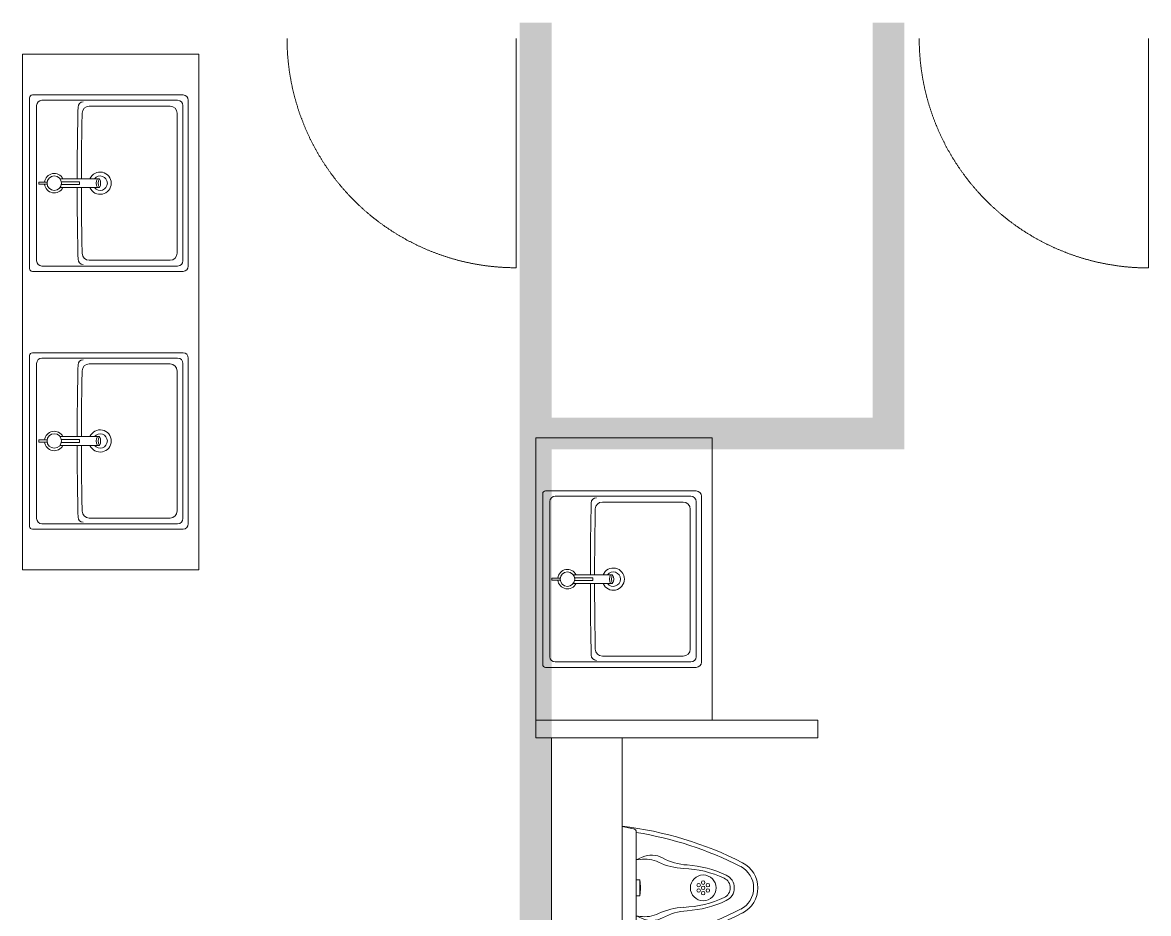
# Model space of a CAD drawing. Header units: millimetres. Extents: x -376000 to 292178, y -193032 to 188048.
# Drawn here: x -133552 to -130360, y -105656 to -103131 of the extents above; entities that cross this region are included whole.
import ezdxf

# ---------------------------------------------------------------- set-up
doc = ezdxf.new("R2010")
doc.units = ezdxf.units.MM
doc.layers.add('02_既存平面-内部建具・サッシ', color=7, linetype='Continuous', lineweight=18)
doc.layers.add('_区分表-C_A：塗（壁）-2 (2D)', color=7, linetype='Continuous', lineweight=5)
for name, color, linetype, lineweight, true_color in [('03_0.15', 7, 'Continuous', 15, 0x990099), ('04_0.10', 7, 'Continuous', 9, 0x0099ff), ('08_ハッチ・色', 7, 'Continuous', 5, 0x888888)]:
    doc.layers.add(name, color=color, linetype=linetype, lineweight=lineweight, true_color=true_color)

# ---------------------------------------------------------------- blocks, each defined once
blk = doc.blocks.new('グループ-329')
at = {"layer": '03_0.15'}
blk.add_line((-130359.8, -103826.4), (-130359.8, -103176.4), dxfattribs=at)
blk.add_open_spline([(-130359.8, -103826.4), (-130391.7, -103826.4), (-130423.5, -103823.3), (-130455.3, -103820.1), (-130486.6, -103813.9), (-130517.9, -103807.7), (-130548.5, -103798.4), (-130579, -103789.1), (-130608.5, -103776.9), (-130638, -103764.7), (-130666.2, -103749.6), (-130694.4, -103734.6), (-130720.9, -103716.9), (-130747.5, -103699.1), (-130772.1, -103678.9), (-130796.8, -103658.6), (-130819.4, -103636), (-130842, -103613.4), (-130862.2, -103588.8), (-130882.5, -103564.1), (-130900.2, -103537.5), (-130918, -103511), (-130933, -103482.8), (-130948.1, -103454.6), (-130960.3, -103425.1), (-130972.5, -103395.6), (-130981.8, -103365.1), (-130991.1, -103334.5), (-130997.3, -103303.2), (-131003.5, -103271.9), (-131006.7, -103240.1), (-131009.8, -103208.3), (-131009.8, -103176.4)], degree=2, knots=[0, 0, 0, 0.0625, 0.0625, 0.125, 0.125, 0.1875, 0.1875, 0.25, 0.25, 0.3125, 0.3125, 0.375, 0.375, 0.4375, 0.4375, 0.5, 0.5, 0.5625, 0.5625, 0.625, 0.625, 0.6875, 0.6875, 0.75, 0.75, 0.8125, 0.8125, 0.875, 0.875, 0.9375, 0.9375, 1, 1, 1], dxfattribs=at)
blk = doc.blocks.new('グループ-389')
at = {"layer": '03_0.15'}
for p, q in [((-132077.2, -104466.4), (-132077.2, -104950.4)), ((-131642.2, -104458.4), (-132069.2, -104458.4)), ((-131642.2, -104458.4), (-132069.2, -104458.4)), ((-131924.8, -104473.5), (-132042.2, -104473.5)), ((-131657.4, -104473.5), (-131924.8, -104473.5)), ((-131627.2, -104473.4), (-131627.2, -104943.4)), ((-132057.2, -104708.4), (-132057.2, -104488.5)), ((-131678.9, -104490), (-131908.2, -104490)), ((-131658.9, -104510), (-131658.9, -104906.7)), ((-131642.4, -104488.5), (-131642.4, -104928.2)), ((-132057.2, -104708.4), (-132057.2, -104928.2)), ((-132051.4, -104705.4), (-132027.5, -104705.4)), ((-132051.4, -104705.4), (-132051.4, -104711.4)), ((-132027.5, -104711.4), (-132051.4, -104711.4)), ((-131991, -104695.9), (-131879.1, -104695.9)), ((-131987.1, -104704.4), (-131935.4, -104704.4)), ((-131879.1, -104720.9), (-131991, -104720.9)), ((-131935.4, -104712.4), (-131987.1, -104712.4)), ((-131678.9, -104926.7), (-131908.2, -104926.7)), ((-131642.2, -104958.4), (-132069.2, -104958.4)), ((-131924.8, -104943.2), (-132042.2, -104943.2)), ((-131657.4, -104943.2), (-131924.8, -104943.2))]:
    blk.add_line(p, q, dxfattribs=at)
for centre, radius, start, end in [((-132069.2, -104466.4), 8, 90, 180), ((-132042.2, -104488.5), 15, 90, 180), ((-131924.9, -104493), 15, 89.6473, 178.7642), ((-131657.4, -104488.5), 15, 0, 90), ((-131642.2, -104473.4), 15, 0, 90), ((-121942.2, -104708.4), 10000, 178.76423, 179.92838), ((-121942.2, -104708.4), 9988, 178.85985, 179.92829), ((-131908.2, -104510), 20, 90, 178.8599), ((-131678.9, -104510), 20, 0, 90), ((-131877.2, -104708.4), 31.5, 0, 156.6201), ((-132007.2, -104708.4), 27.5, 27.0357, 173.7371), ((-132007.2, -104708.4), 27.5, 186.2629, 332.9643), ((-132007.2, -104708.4), 20.5, 90, 270), ((-132007.2, -104708.4), 20.5, 270, 90), ((-131975.2, -104708.4), 40, 354.2608, 5.7392), ((-131877.2, -104708.4), 31.5, 203.3799, 0), ((-131877.2, -104708.4), 20.5, 0, 142.4281), ((-131877.2, -104708.4), 20.5, 217.5719, 0), ((-131863.5, -104708.4), 24.8, 149.7107, 210.2893), ((-131857.7, -104708.4), 24.8, 149.7107, 210.2893), ((-131900.5, -104708.4), 24.8, 329.7107, 30.2893), ((-121942.2, -104708.4), 10000, 180.07162, 181.23577), ((-121942.2, -104708.4), 9988, 180.07171, 181.14015), ((-132042.2, -104928.2), 15, 180, 270), ((-131924.9, -104923.7), 15, 181.2358, 270.3527), ((-131908.2, -104906.7), 20, 181.1401, 270), ((-131678.9, -104906.7), 20, 270, 0), ((-131657.4, -104928.2), 15, 270, 0), ((-132069.2, -104950.4), 8, 180, 270), ((-131642.2, -104943.4), 15, 270, 0)]:
    blk.add_arc(centre, radius, start, end, dxfattribs=at)
blk = doc.blocks.new('グループ-390')
at = {"layer": '03_0.15', "flags": 128}
for points in [[(-132097.2, -105108.4), (-132097.2, -104308.4), (-131597.2, -104308.4), (-131597.2, -105108.4)], [(-131297.2, -105108.4), (-131297.2, -105158.4), (-132097.2, -105158.4), (-132097.2, -105108.4)]]:
    blk.add_lwpolyline(points, close=True, dxfattribs=at)
at = {"layer": '03_0.15'}
blk.add_blockref('グループ-389', (0, 0), dxfattribs=at)
blk = doc.blocks.new('グループ-393')
at = {"layer": '03_0.15'}
for p, q in [((-133097.2, -103336.3), (-133524.2, -103336.3)), ((-133097.2, -103336.3), (-133524.2, -103336.3)), ((-133532.2, -103344.3), (-133532.2, -103828.3)), ((-133512.2, -103586.3), (-133512.2, -103366.4)), ((-133379.8, -103351.4), (-133497.2, -103351.4)), ((-133112.4, -103351.4), (-133379.8, -103351.4)), ((-133133.9, -103367.9), (-133363.2, -103367.9)), ((-133097.4, -103366.4), (-133097.4, -103806.1)), ((-133082.2, -103351.3), (-133082.2, -103821.3)), ((-133113.9, -103387.9), (-133113.9, -103784.6)), ((-133512.2, -103586.3), (-133512.2, -103806.1)), ((-133506.4, -103583.3), (-133482.5, -103583.3)), ((-133506.4, -103583.3), (-133506.4, -103589.3)), ((-133482.5, -103589.3), (-133506.4, -103589.3)), ((-133446, -103573.8), (-133334.1, -103573.8)), ((-133442.1, -103582.3), (-133390.4, -103582.3)), ((-133390.4, -103590.3), (-133442.1, -103590.3)), ((-133334.1, -103598.8), (-133446, -103598.8)), ((-133133.9, -103804.6), (-133363.2, -103804.6)), ((-133097.2, -103836.3), (-133524.2, -103836.3)), ((-133379.8, -103821.1), (-133497.2, -103821.1)), ((-133112.4, -103821.1), (-133379.8, -103821.1))]:
    blk.add_line(p, q, dxfattribs=at)
for centre, radius, start, end in [((-133524.2, -103344.3), 8, 90, 180), ((-133097.2, -103351.3), 15, 0, 90), ((-133497.2, -103366.4), 15, 90, 180), ((-123397.2, -103586.3), 10000, 178.76423, 179.92838), ((-133379.9, -103370.9), 15, 89.6473, 178.7642), ((-133363.2, -103387.9), 20, 90, 178.8599), ((-133133.9, -103387.9), 20, 0, 90), ((-133112.4, -103366.4), 15, 0, 90), ((-123397.2, -103586.3), 9988, 178.85985, 179.92829), ((-133462.2, -103586.3), 27.5, 27.0357, 173.7371), ((-133332.2, -103586.3), 31.5, 0, 156.6201), ((-133462.2, -103586.3), 27.5, 186.2629, 332.9643), ((-133462.2, -103586.3), 20.5, 90, 270), ((-133462.2, -103586.3), 20.5, 270, 90), ((-133430.2, -103586.3), 40, 354.2608, 5.7392), ((-133332.2, -103586.3), 31.5, 203.3799, 0), ((-133332.2, -103586.3), 20.5, 0, 142.4281), ((-133332.2, -103586.3), 20.5, 217.5719, 0), ((-133318.5, -103586.3), 24.8, 149.7107, 210.2893), ((-133312.7, -103586.3), 24.8, 149.7107, 210.2893), ((-133355.5, -103586.3), 24.8, 329.7107, 30.2893), ((-123397.2, -103586.3), 10000, 180.07162, 181.23577), ((-123397.2, -103586.3), 9988, 180.07171, 181.14015), ((-133363.2, -103784.6), 20, 181.1401, 270), ((-133133.9, -103784.6), 20, 270, 0), ((-133497.2, -103806.1), 15, 180, 270), ((-133379.9, -103801.6), 15, 181.2358, 270.3527), ((-133112.4, -103806.1), 15, 270, 0), ((-133524.2, -103828.3), 8, 180, 270), ((-133097.2, -103821.3), 15, 270, 0)]:
    blk.add_arc(centre, radius, start, end, dxfattribs=at)
blk = doc.blocks.new('グループ-394')
at = {"layer": '03_0.15'}
for p, q in [((-133097.2, -104066.9), (-133524.2, -104066.9)), ((-133097.2, -104066.9), (-133524.2, -104066.9)), ((-133532.2, -104074.9), (-133532.2, -104558.9)), ((-133512.2, -104316.9), (-133512.2, -104097)), ((-133379.8, -104082), (-133497.2, -104082)), ((-133112.4, -104082), (-133379.8, -104082)), ((-133133.9, -104098.6), (-133363.2, -104098.6)), ((-133097.4, -104097), (-133097.4, -104536.8)), ((-133082.2, -104081.9), (-133082.2, -104551.9)), ((-133113.9, -104118.6), (-133113.9, -104515.2)), ((-133512.2, -104316.9), (-133512.2, -104536.8)), ((-133506.4, -104313.9), (-133482.5, -104313.9)), ((-133506.4, -104313.9), (-133506.4, -104319.9)), ((-133482.5, -104319.9), (-133506.4, -104319.9)), ((-133446, -104304.4), (-133334.1, -104304.4)), ((-133442.1, -104312.9), (-133390.4, -104312.9)), ((-133390.4, -104320.9), (-133442.1, -104320.9)), ((-133334.1, -104329.4), (-133446, -104329.4)), ((-133379.8, -104551.8), (-133497.2, -104551.8)), ((-133112.4, -104551.8), (-133379.8, -104551.8)), ((-133133.9, -104535.2), (-133363.2, -104535.2)), ((-133097.2, -104566.9), (-133524.2, -104566.9))]:
    blk.add_line(p, q, dxfattribs=at)
for centre, radius, start, end in [((-133524.2, -104074.9), 8, 90, 180), ((-133097.2, -104081.9), 15, 0, 90), ((-133497.2, -104097), 15, 90, 180), ((-123397.2, -104316.9), 10000, 178.76423, 179.92838), ((-133379.9, -104101.6), 15, 89.6473, 178.7642), ((-133363.2, -104118.6), 20, 90, 178.8599), ((-133133.9, -104118.6), 20, 0, 90), ((-133112.4, -104097), 15, 0, 90), ((-123397.2, -104316.9), 9988, 178.85985, 179.92829), ((-133462.2, -104316.9), 27.5, 27.0357, 173.7371), ((-133462.2, -104316.9), 20.5, 90, 270), ((-133462.2, -104316.9), 20.5, 270, 90), ((-133332.2, -104316.9), 31.5, 0, 156.6201), ((-133332.2, -104316.9), 20.5, 0, 142.4281), ((-133462.2, -104316.9), 27.5, 186.2629, 332.9643), ((-133430.2, -104316.9), 40, 354.2608, 5.7392), ((-133332.2, -104316.9), 31.5, 203.3799, 0), ((-133332.2, -104316.9), 20.5, 217.5719, 0), ((-133318.5, -104316.9), 24.8, 149.7107, 210.2893), ((-133312.7, -104316.9), 24.8, 149.7107, 210.2893), ((-133355.5, -104316.9), 24.8, 329.7107, 30.2893), ((-123397.2, -104316.9), 10000, 180.07162, 181.23577), ((-123397.2, -104316.9), 9988, 180.07171, 181.14015), ((-133363.2, -104515.2), 20, 181.1401, 270), ((-133133.9, -104515.2), 20, 270, 0), ((-133497.2, -104536.8), 15, 180, 270), ((-133379.9, -104532.2), 15, 181.2358, 270.3527), ((-133112.4, -104536.8), 15, 270, 0), ((-133524.2, -104558.9), 8, 180, 270), ((-133097.2, -104551.9), 15, 270, 0)]:
    blk.add_arc(centre, radius, start, end, dxfattribs=at)
blk = doc.blocks.new('グループ-395')
at = {"layer": '03_0.15', "flags": 128}
blk.add_lwpolyline([(-133552.2, -104682.2), (-133552.2, -103220.9), (-133052.2, -103220.9), (-133052.2, -104682.2)], close=True, dxfattribs=at)
at = {"layer": '03_0.15'}
for name in ['グループ-393', 'グループ-394']:
    blk.add_blockref(name, (0, 0), dxfattribs=at)
blk = doc.blocks.new('グループ-398')
at = {"layer": '03_0.15'}
for p, q in [((-131852.2, -105409.4), (-131820.2, -105415.8)), ((-131852.2, -105409.4), (-131852.2, -105757.4)), ((-131812.2, -105583.4), (-131812.2, -105425.6)), ((-131812.2, -105504.4), (-131794.9, -105496.5)), ((-131812.2, -105504.4), (-131801.1, -105502.7)), ((-131812.2, -105605.9), (-131812.2, -105560.9)), ((-131802.6, -105560.9), (-131812.2, -105560.9)), ((-131801.6, -105561.8), (-131801.6, -105605)), ((-131812.2, -105583.4), (-131812.2, -105741.2)), ((-131603.1, -105578.4), (-131603.2, -105578.4)), ((-131603.1, -105588.4), (-131603.2, -105588.4)), ((-131802.6, -105605.9), (-131812.2, -105605.9)), ((-131812.2, -105662.4), (-131801.1, -105664.1)), ((-131812.2, -105662.4), (-131794.9, -105670.2)), ((-131852.2, -105757.4), (-131820.2, -105751))]:
    blk.add_line(p, q, dxfattribs=at)
for centre, radius in [((-131622.2, -105583.4), 36.5), ((-131635.2, -105575.9), 5), ((-131622.2, -105568.4), 5), ((-131609.2, -105575.9), 5), ((-131635.2, -105590.9), 5), ((-131622.2, -105583.4), 5), ((-131622.2, -105598.4), 5), ((-131609.2, -105590.9), 5)]:
    blk.add_circle(centre, radius, dxfattribs=at)
for centre, radius, start, end in [((-131966.2, -106402.4), 1000, 62.9061, 83.4532), ((-131822.2, -105425.6), 10, 0, 78.6901), ((-131966.2, -106402.4), 988, 62.9061, 81.0319), ((-131787.6, -105591.7), 90, 64.3158, 98.6286), ((-131768.1, -105555.8), 65, 61.7005, 114.3187), ((-131656.7, -105348.9), 170, 241.7005, 266.1568), ((-131670.6, -105348.4), 180, 244.3158, 267.7039), ((-131689.8, -105828), 300, 64.9404, 87.7039), ((-131688.9, -105827.8), 310, 64.8506, 86.1568), ((-131547.2, -105583.4), 68, 0, 62.7152), ((-131547.2, -105583.4), 80, 0, 62.9061), ((-131802.6, -105561.9), 1, 6.2024, 90), ((-132000.4, -105583.4), 200, 0, 6.2024), ((-131575.4, -105583.4), 30, 0, 64.9404), ((-131574.1, -105583.4), 40, 0, 64.8506), ((-131802.6, -105604.9), 1, 270, 353.7976), ((-132000.4, -105583.4), 200, 353.7976, 0), ((-131603.2, -105579.4), 1, 90, 145.008), ((-131575.4, -105583.4), 30, 295.0596, 0), ((-131574.1, -105583.4), 40, 295.1494, 0), ((-131547.2, -105583.4), 68, 297.2848, 0), ((-131547.2, -105583.4), 80, 297.0939, 0), ((-131689.8, -105338.8), 300, 272.2961, 295.0596), ((-131688.9, -105339), 310, 273.8432, 295.1494), ((-131966.2, -104764.3), 1000, 276.5468, 297.0939), ((-131966.2, -104764.3), 988, 278.9681, 297.0939), ((-131787.6, -105575.1), 90, 261.3714, 295.6842), ((-131768.1, -105611), 65, 245.6813, 298.2995), ((-131670.6, -105818.4), 180, 92.2961, 115.6842), ((-131656.7, -105817.9), 170, 93.8432, 118.2995), ((-131822.2, -105741.2), 10, 281.3099, 0)]:
    blk.add_arc(centre, radius, start, end, dxfattribs=at)
blk = doc.blocks.new('グループ-399')
at = {"layer": '03_0.15'}
for p, q in [((-131852.2, -106259.4), (-131820.2, -106265.8)), ((-131852.2, -106259.4), (-131852.2, -106607.4)), ((-131812.2, -106433.4), (-131812.2, -106275.6)), ((-131812.2, -106354.4), (-131794.9, -106346.5)), ((-131812.2, -106354.4), (-131801.1, -106352.7)), ((-131812.2, -106455.9), (-131812.2, -106410.9)), ((-131802.6, -106410.9), (-131812.2, -106410.9)), ((-131812.2, -106433.4), (-131812.2, -106591.2)), ((-131801.6, -106411.8), (-131801.6, -106455)), ((-131603.1, -106428.4), (-131603.2, -106428.4)), ((-131802.6, -106455.9), (-131812.2, -106455.9)), ((-131603.1, -106438.4), (-131603.2, -106438.4)), ((-131812.2, -106512.4), (-131801.1, -106514.1)), ((-131812.2, -106512.4), (-131794.9, -106520.2)), ((-131852.2, -106607.4), (-131820.2, -106601))]:
    blk.add_line(p, q, dxfattribs=at)
for centre, radius in [((-131622.2, -106433.4), 36.5), ((-131635.2, -106425.9), 5), ((-131622.2, -106418.4), 5), ((-131622.2, -106433.4), 5), ((-131609.2, -106425.9), 5), ((-131635.2, -106440.9), 5), ((-131622.2, -106448.4), 5), ((-131609.2, -106440.9), 5)]:
    blk.add_circle(centre, radius, dxfattribs=at)
for centre, radius, start, end in [((-131966.2, -107252.4), 1000, 62.9061, 83.4532), ((-131822.2, -106275.6), 10, 0, 78.6901), ((-131966.2, -107252.4), 988, 62.9061, 81.0319), ((-131787.6, -106441.7), 90, 64.3158, 98.6286), ((-131768.1, -106405.8), 65, 61.7005, 114.3187), ((-131670.6, -106198.4), 180, 244.3158, 267.7039), ((-131656.7, -106198.9), 170, 241.7005, 266.1568), ((-131688.9, -106677.8), 310, 64.8506, 86.1568), ((-131547.2, -106433.4), 80, 0, 62.9061), ((-131689.8, -106678), 300, 64.9404, 87.7039), ((-131574.1, -106433.4), 40, 0, 64.8506), ((-131547.2, -106433.4), 68, 0, 62.7152), ((-131802.6, -106411.9), 1, 6.2024, 90), ((-132000.4, -106433.4), 200, 0, 6.2024), ((-132000.4, -106433.4), 200, 353.7976, 0), ((-131603.2, -106429.4), 1, 90, 145.008), ((-131575.4, -106433.4), 30, 0, 64.9404), ((-131575.4, -106433.4), 30, 295.0596, 0), ((-131574.1, -106433.4), 40, 295.1494, 0), ((-131547.2, -106433.4), 68, 297.2848, 0), ((-131547.2, -106433.4), 80, 297.0939, 0), ((-131802.6, -106454.9), 1, 270, 353.7976), ((-131689.8, -106188.8), 300, 272.2961, 295.0596), ((-131966.2, -105614.3), 988, 278.9681, 297.0939), ((-131670.6, -106668.4), 180, 92.2961, 115.6842), ((-131656.7, -106667.9), 170, 93.8432, 118.2995), ((-131688.9, -106189), 310, 273.8432, 295.1494), ((-131966.2, -105614.3), 1000, 276.5468, 297.0939), ((-131787.6, -106425.1), 90, 261.3714, 295.6842), ((-131768.1, -106461), 65, 245.6813, 298.2995), ((-131822.2, -106591.2), 10, 281.3099, 0)]:
    blk.add_arc(centre, radius, start, end, dxfattribs=at)
blk = doc.blocks.new('グループ-400')
at = {"layer": '03_0.15', "flags": 128}
blk.add_lwpolyline([(-131852.2, -107146.4), (-132052.2, -107146.4), (-132052.2, -105158.4), (-131852.2, -105158.4)], close=True, dxfattribs=at)
at = {"layer": '03_0.15'}
for name in ['グループ-398', 'グループ-399']:
    blk.add_blockref(name, (0, 0), dxfattribs=at)
blk = doc.blocks.new('グループ-401')
at = {"layer": '03_0.15'}
blk.add_blockref('グループ-400', (0, 0), dxfattribs=at)
blk = doc.blocks.new('グループ-402')
at = {"layer": '03_0.15'}
blk.add_line((-132152.2, -103825.9), (-132152.2, -103175.9), dxfattribs=at)
blk.add_open_spline([(-132152.2, -103825.9), (-132184.1, -103825.9), (-132215.9, -103822.8), (-132247.7, -103819.7), (-132279, -103813.5), (-132310.3, -103807.2), (-132340.9, -103798), (-132371.5, -103788.7), (-132401, -103776.5), (-132430.5, -103764.2), (-132458.6, -103749.2), (-132486.8, -103734.1), (-132513.3, -103716.4), (-132539.9, -103698.7), (-132564.6, -103678.4), (-132589.2, -103658.1), (-132611.8, -103635.6), (-132634.4, -103613), (-132654.7, -103588.3), (-132674.9, -103563.6), (-132692.7, -103537.1), (-132710.4, -103510.5), (-132725.5, -103482.4), (-132740.5, -103454.2), (-132752.7, -103424.7), (-132764.9, -103395.2), (-132774.2, -103364.6), (-132783.5, -103334.1), (-132789.7, -103302.8), (-132795.9, -103271.4), (-132799.1, -103239.7), (-132802.2, -103207.9), (-132802.2, -103175.9)], degree=2, knots=[0, 0, 0, 0.0625, 0.0625, 0.125, 0.125, 0.1875, 0.1875, 0.25, 0.25, 0.3125, 0.3125, 0.375, 0.375, 0.4375, 0.4375, 0.5, 0.5, 0.5625, 0.5625, 0.625, 0.625, 0.6875, 0.6875, 0.75, 0.75, 0.8125, 0.8125, 0.875, 0.875, 0.9375, 0.9375, 1, 1, 1], dxfattribs=at)
blk = doc.blocks.new('区分表-C_A：塗（壁）-2 (2D)')
at = {"layer": '08_ハッチ・色', "color": 141}
for points in [[(-132142.2, -104251), (-132052.2, -104251), (-132142.2, -103130.9), (-132052.2, -103130.9)], [(-132142.2, -104251), (-132052.2, -104251), (-132142.2, -103130.9), (-132052.2, -103130.9)], [(-131052.2, -103130.9), (-131142.2, -103130.9), (-131052.2, -104341), (-131142.2, -104341)], [(-131052.2, -103130.9), (-131142.2, -103130.9), (-131052.2, -104341), (-131142.2, -104341)], [(-132142.2, -108176.4), (-132052.2, -108176.4), (-132142.2, -104209), (-132052.2, -104209)], [(-132142.2, -108090.9), (-132052.2, -108090.9), (-132142.2, -104209), (-132052.2, -104209)], [(-132142.2, -104251), (-132142.2, -104341), (-131142.2, -104251), (-131142.2, -104341)]]:
    blk.add_solid(points, dxfattribs=at)
at = {"layer": '02_既存平面-内部建具・サッシ', "color": 7, "transparency": 33554559}
for name in ['グループ-402', 'グループ-329']:
    blk.add_blockref(name, (0, 0), dxfattribs=at)
at = {"layer": '03_0.15'}
blk.add_blockref('グループ-401', (0, 0), dxfattribs=at)
at = {"layer": '04_0.10', "color": 7}
for name in ['グループ-395', 'グループ-390']:
    blk.add_blockref(name, (0, 0), dxfattribs=at)

msp = doc.modelspace()

# ---------------------------------------------------------------- block references
at = {"layer": '_区分表-C_A：塗（壁）-2 (2D)'}
msp.add_blockref('区分表-C_A：塗（壁）-2 (2D)', (0, 0), dxfattribs=at)

doc.saveas('drawing.dxf')
